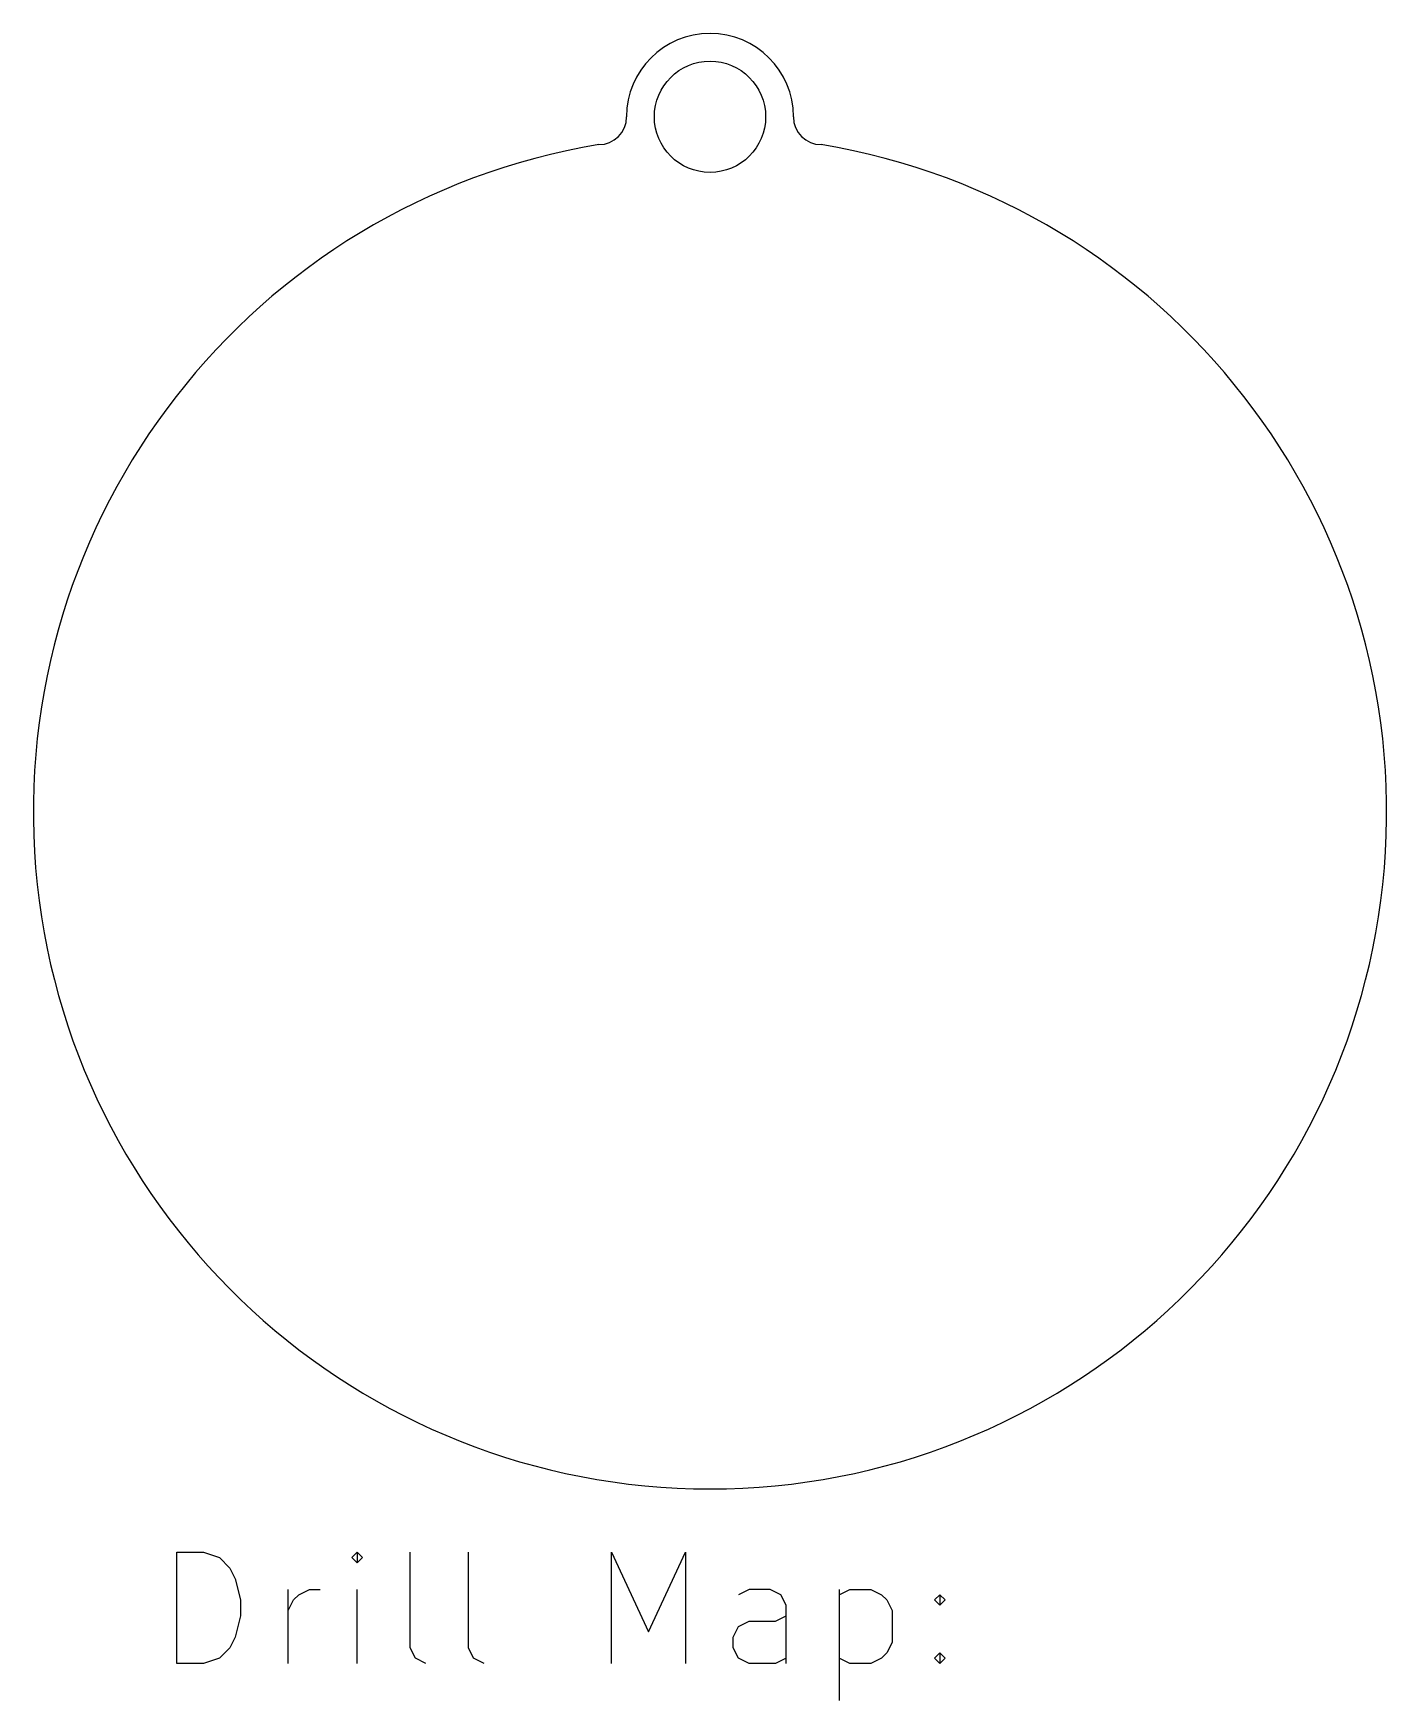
# Model space of a CAD drawing. Extents: x 37.8 to 62.2, y -66 to -36.
import ezdxf

# ---------------------------------------------------------------- set-up
doc = ezdxf.new("R2010")
doc.units = 0
doc.layers.add('BLACK', color=7, linetype='CONTINUOUS')

msp = doc.modelspace()

# ---------------------------------------------------------------- linework, layer by layer
at = {"layer": 'BLACK', "linetype": 'CONTINUOUS'}
for p, q in [((40.417243, -65.305363), (40.417243, -63.305363)), ((40.417243, -63.305363), (40.893433, -63.305363)), ((40.893433, -63.305363), (41.179148, -63.400601)), ((41.179148, -63.400601), (41.369624, -63.591077)), ((43.655338, -63.305363), (43.5601, -63.400601)), ((43.5601, -63.400601), (43.655338, -63.495839)), ((43.750576, -63.400601), (43.655338, -63.305363)), ((43.655338, -63.305363), (43.655338, -63.495839)), ((43.655338, -63.495839), (43.750576, -63.400601)), ((44.607719, -65.019648), (44.607719, -63.305363)), ((45.655338, -65.019648), (45.655338, -63.305363)), ((48.226767, -65.305363), (48.226767, -63.305363)), ((48.226767, -63.305363), (48.893434, -64.733934)), ((48.893434, -64.733934), (49.5601, -63.305363)), ((49.5601, -63.305363), (49.5601, -65.305363)), ((41.369624, -63.591077), (41.464862, -63.781553)), ((41.464862, -63.781553), (41.5601, -64.162505)), ((42.417243, -65.305363), (42.417243, -63.972029)), ((42.512481, -64.162505), (42.607719, -64.067267)), ((42.607719, -64.067267), (42.798195, -63.972029)), ((42.798195, -63.972029), (42.988672, -63.972029)), ((43.655338, -65.305363), (43.655338, -63.972029)), ((50.702957, -63.972029), (50.512481, -64.067267)), ((51.08391, -63.972029), (50.702957, -63.972029)), ((51.274386, -64.067267), (51.08391, -63.972029)), ((51.369624, -64.257744), (51.274386, -64.067267)), ((52.322005, -63.972029), (52.322005, -65.972029)), ((52.322005, -64.067267), (52.512481, -63.972029)), ((52.512481, -63.972029), (52.893434, -63.972029)), ((52.893434, -63.972029), (53.08391, -64.067267)), ((53.08391, -64.067267), (53.179148, -64.162505)), ((54.036291, -64.162505), (54.131529, -64.067267)), ((54.131529, -64.067267), (54.226767, -64.162505)), ((54.131529, -64.067267), (54.131529, -64.257744)), ((41.5601, -64.162505), (41.5601, -64.44822)), ((42.417243, -64.352982), (42.512481, -64.162505)), ((51.369624, -65.305363), (51.369624, -64.257744)), ((53.179148, -64.162505), (53.274386, -64.352982)), ((53.274386, -64.352982), (53.274386, -64.92441)), ((54.131529, -64.257744), (54.036291, -64.162505)), ((54.226767, -64.162505), (54.131529, -64.257744)), ((41.5601, -64.44822), (41.464862, -64.829172)), ((50.417243, -64.829172), (50.512481, -64.638696)), ((50.512481, -64.638696), (50.702957, -64.543458)), ((50.702957, -64.543458), (51.179148, -64.543458)), ((51.179148, -64.543458), (51.369624, -64.44822)), ((41.369624, -65.019648), (41.179148, -65.210125)), ((41.464862, -64.829172), (41.369624, -65.019648)), ((44.702957, -65.210125), (44.607719, -65.019648)), ((45.750576, -65.210125), (45.655338, -65.019648)), ((50.417243, -65.019648), (50.417243, -64.829172)), ((50.512481, -65.210125), (50.417243, -65.019648)), ((53.274386, -64.92441), (53.179148, -65.114886)), ((40.893433, -65.305363), (40.417243, -65.305363)), ((41.179148, -65.210125), (40.893433, -65.305363)), ((44.893433, -65.305363), (44.702957, -65.210125)), ((45.941052, -65.305363), (45.750576, -65.210125)), ((50.702957, -65.305363), (50.512481, -65.210125)), ((51.179148, -65.305363), (50.702957, -65.305363)), ((51.369624, -65.210125), (51.179148, -65.305363)), ((52.512481, -65.305363), (52.322005, -65.210125)), ((52.893434, -65.305363), (52.512481, -65.305363)), ((53.08391, -65.210125), (52.893434, -65.305363)), ((53.179148, -65.114886), (53.08391, -65.210125)), ((54.036291, -65.210125), (54.131529, -65.114886)), ((54.131529, -65.305363), (54.036291, -65.210125)), ((54.131529, -65.114886), (54.226767, -65.210125)), ((54.131529, -65.114886), (54.131529, -65.305363)), ((54.226767, -65.210125), (54.131529, -65.305363))]:
    msp.add_line(p, q, dxfattribs=at)
at = {"layer": 'BLACK'}
msp.add_circle((50, -37.5), 1, dxfattribs=at)
for centre, radius, start, end in [((50, -37.5), 1.5, 0, 180), ((48, -37.5), 0.5, -90, 0), ((52, -37.5), 0.5, -180, -90), ((50, -50), 12.165525, -260.5376778, 80.5376778)]:
    msp.add_arc(centre, radius, start, end, dxfattribs=at)

doc.saveas('drawing.dxf')
